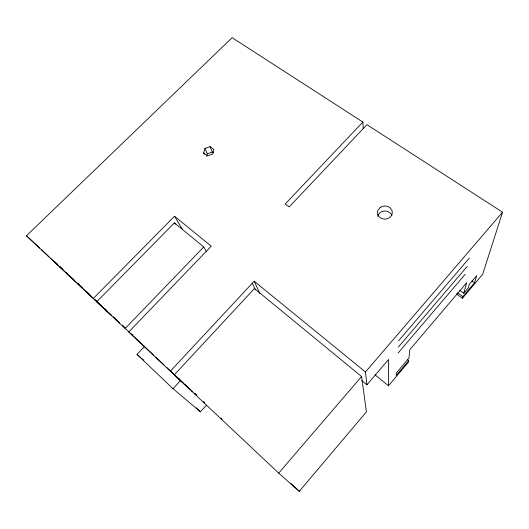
<?xml version="1.0" encoding="UTF-8"?>
<svg xmlns="http://www.w3.org/2000/svg" width="529" height="529" viewBox="0 0 529 529"><rect width="100%" height="100%" fill="white"/><g stroke="black" fill="none" stroke-linecap="round" stroke-linejoin="round"><path stroke-width="0.79" d="M375.068 374.869L388.484 385.767L388.537 359.495L366.941 384.808L361.876 380.635M407.403 359.654L408.712 360.679L408.586 361.975L388.484 385.767M456.441 293.945L462.432 298.244L462.882 296.597L474.566 282.77L476.708 275.655L469.249 284.47L468.251 287.974L463.801 293.231L459.787 290.368M463.801 293.231L466.704 282.631L409.796 349.715L408.97 358.04L396.413 372.885L396.307 375.352L408.712 360.679M206.641 156.101L207.302 153.813L204.968 148.444L210.073 146.626L213.855 149.429L212.532 154.071L207.401 155.896L203.625 153.066L204.968 148.444M111.116 315.139L26.45 235.789L232.132 37.678L362.868 122.054L285.191 204.015L289.158 206.958L366.928 124.672L502.55 212.202L482.679 274.28L462.432 298.244M299.295 491.322L366.425 411.866L361.578 376.516L254.436 288.563L174.279 374.876L278.697 473.124L299.295 491.322L290.89 483.42M398.072 353.061L465.123 274.333M398.641 340.729L469.368 258.053M398.35 347.064L467.193 266.411M278.697 473.124L361.578 376.516M366.941 384.808L365.473 371.98L502.55 212.202M153.946 355.402L144.463 346.488L136.971 354.377L173.009 388.709L200.465 411.82L206.475 405.188M173.009 388.709L180.607 380.483L176.461 376.582M93.197 298.587L174.504 216.229L211.23 246.183L128.726 332.02L170.351 371.186L254.171 281.203L365.473 371.98M125.075 328.582L203.751 246.957L174.411 222.874L96.655 301.841L144.543 346.515M207.302 153.813L212.341 152.021L213.59 152.947M471.928 280.919L474.566 282.77M457.625 292.828L462.882 296.597M136.971 354.377L140.721 357.591M141.97 358.662L143.848 360.275M170.351 371.186L183.008 382.679M185.414 384.867L190.433 389.496M194.414 393.08L196.814 395.275M174.279 374.876L188.886 388.193M191.319 390.409L192.536 391.52M194.361 393.186L196.795 395.408M203.493 401.504L204.71 402.615M113.523 317.354L119.554 322.895M122.371 325.414L125.399 328.198M131.602 333.971L132.812 335.082M26.45 235.789L39.662 248.022M57.668 264.619L54.738 261.915L57.687 264.685M60.008 266.781L62.938 269.486M72.909 278.776L74.086 279.881M78.199 283.749L79.376 284.853M87.027 292.048L89.427 294.303M95.432 299.95L98.427 302.767M105.026 308.976L106.832 310.668M113.431 316.871L115.831 319.132M122.43 325.335L124.831 327.59M221.003 417.989L222.2 419.113M60.041 266.9L62.402 269.116M65.94 272.442L67.705 274.108M68.882 275.219L73.009 279.1M77.756 283.564L82.55 288.074M86.749 292.021L91.504 296.491M95.055 299.824L101.555 305.947M105.106 309.28L106.878 310.946M109.245 313.175L111.612 315.396M113.385 317.069L116.929 320.402M155.724 357.075L164.016 364.878M166.979 367.668L174.682 374.909M41.447 249.701L49.184 256.975M50.969 258.655L58.699 265.928M59.889 267.046L93.64 298.792M94.817 299.903L103.049 307.653M196.285 407.852L200.465 411.82M174.411 222.874L175.271 224.276M174.504 216.229L182.551 229.553M203.751 246.957L206.614 251.976M252.287 283.227L255.454 289.912M254.171 281.203L259.878 293.509M203.625 153.066L204.214 154.402M210.073 146.626L212.341 152.021M362.868 122.054L363.238 128.6M377.673 216.315A7.366 6.5 -2.8 0 1 384.543 211.031A7.366 6.5 -2.8 0 1 391.943 215.567M380.331 207.381L378.09 209.841A7.466 6.573 -3 0 0 384.305 219.118A7.466 6.573 -3 0 0 391.996 210.575L390.177 207.89A7.466 6.573 -3 0 0 380.331 207.381"/></g></svg>
